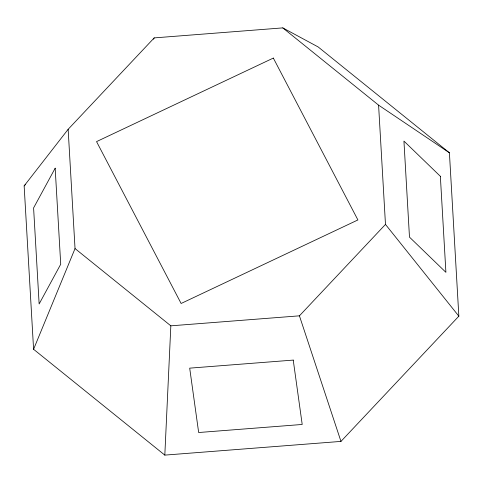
<?xml version="1.0" encoding="UTF-8"?>
<svg xmlns="http://www.w3.org/2000/svg" width="483" height="483" viewBox="0 0 483 483"><rect width="100%" height="100%" fill="white"/><g stroke="black" fill="none" stroke-linecap="round" stroke-linejoin="round"><path stroke-width="0.72" d="M164.818 455.113L170.831 325.832L75.034 248.576L68.145 129.305L154.204 37.897L282.79 27.887L318.182 46.966L449.413 152.797L458.85 316.178L340.968 441.402L164.818 455.113L33.587 349.281L24.15 185.901L68.145 129.305M33.587 349.281L75.034 248.576M153.509 39.195L154.204 37.897M24.15 185.901L25.702 184.252M170.831 325.832L299.424 315.828L385.476 224.414L378.587 105.149L282.79 27.887M378.587 105.149L449.413 152.797M385.476 224.414L458.85 316.178M299.424 315.828L340.968 441.402M55.171 168.199L33.593 207.925L39.141 303.964L60.719 264.237L55.171 168.199M273.336 58.075L96.546 141.61L181.119 303.481L357.909 219.946L273.336 58.075M293.235 360.095L189.692 368.149L198.664 432.52L302.207 424.46L293.235 360.095M440.357 176.295L403.939 141.084L409.481 237.123L445.906 272.334L440.357 176.295"/></g></svg>
